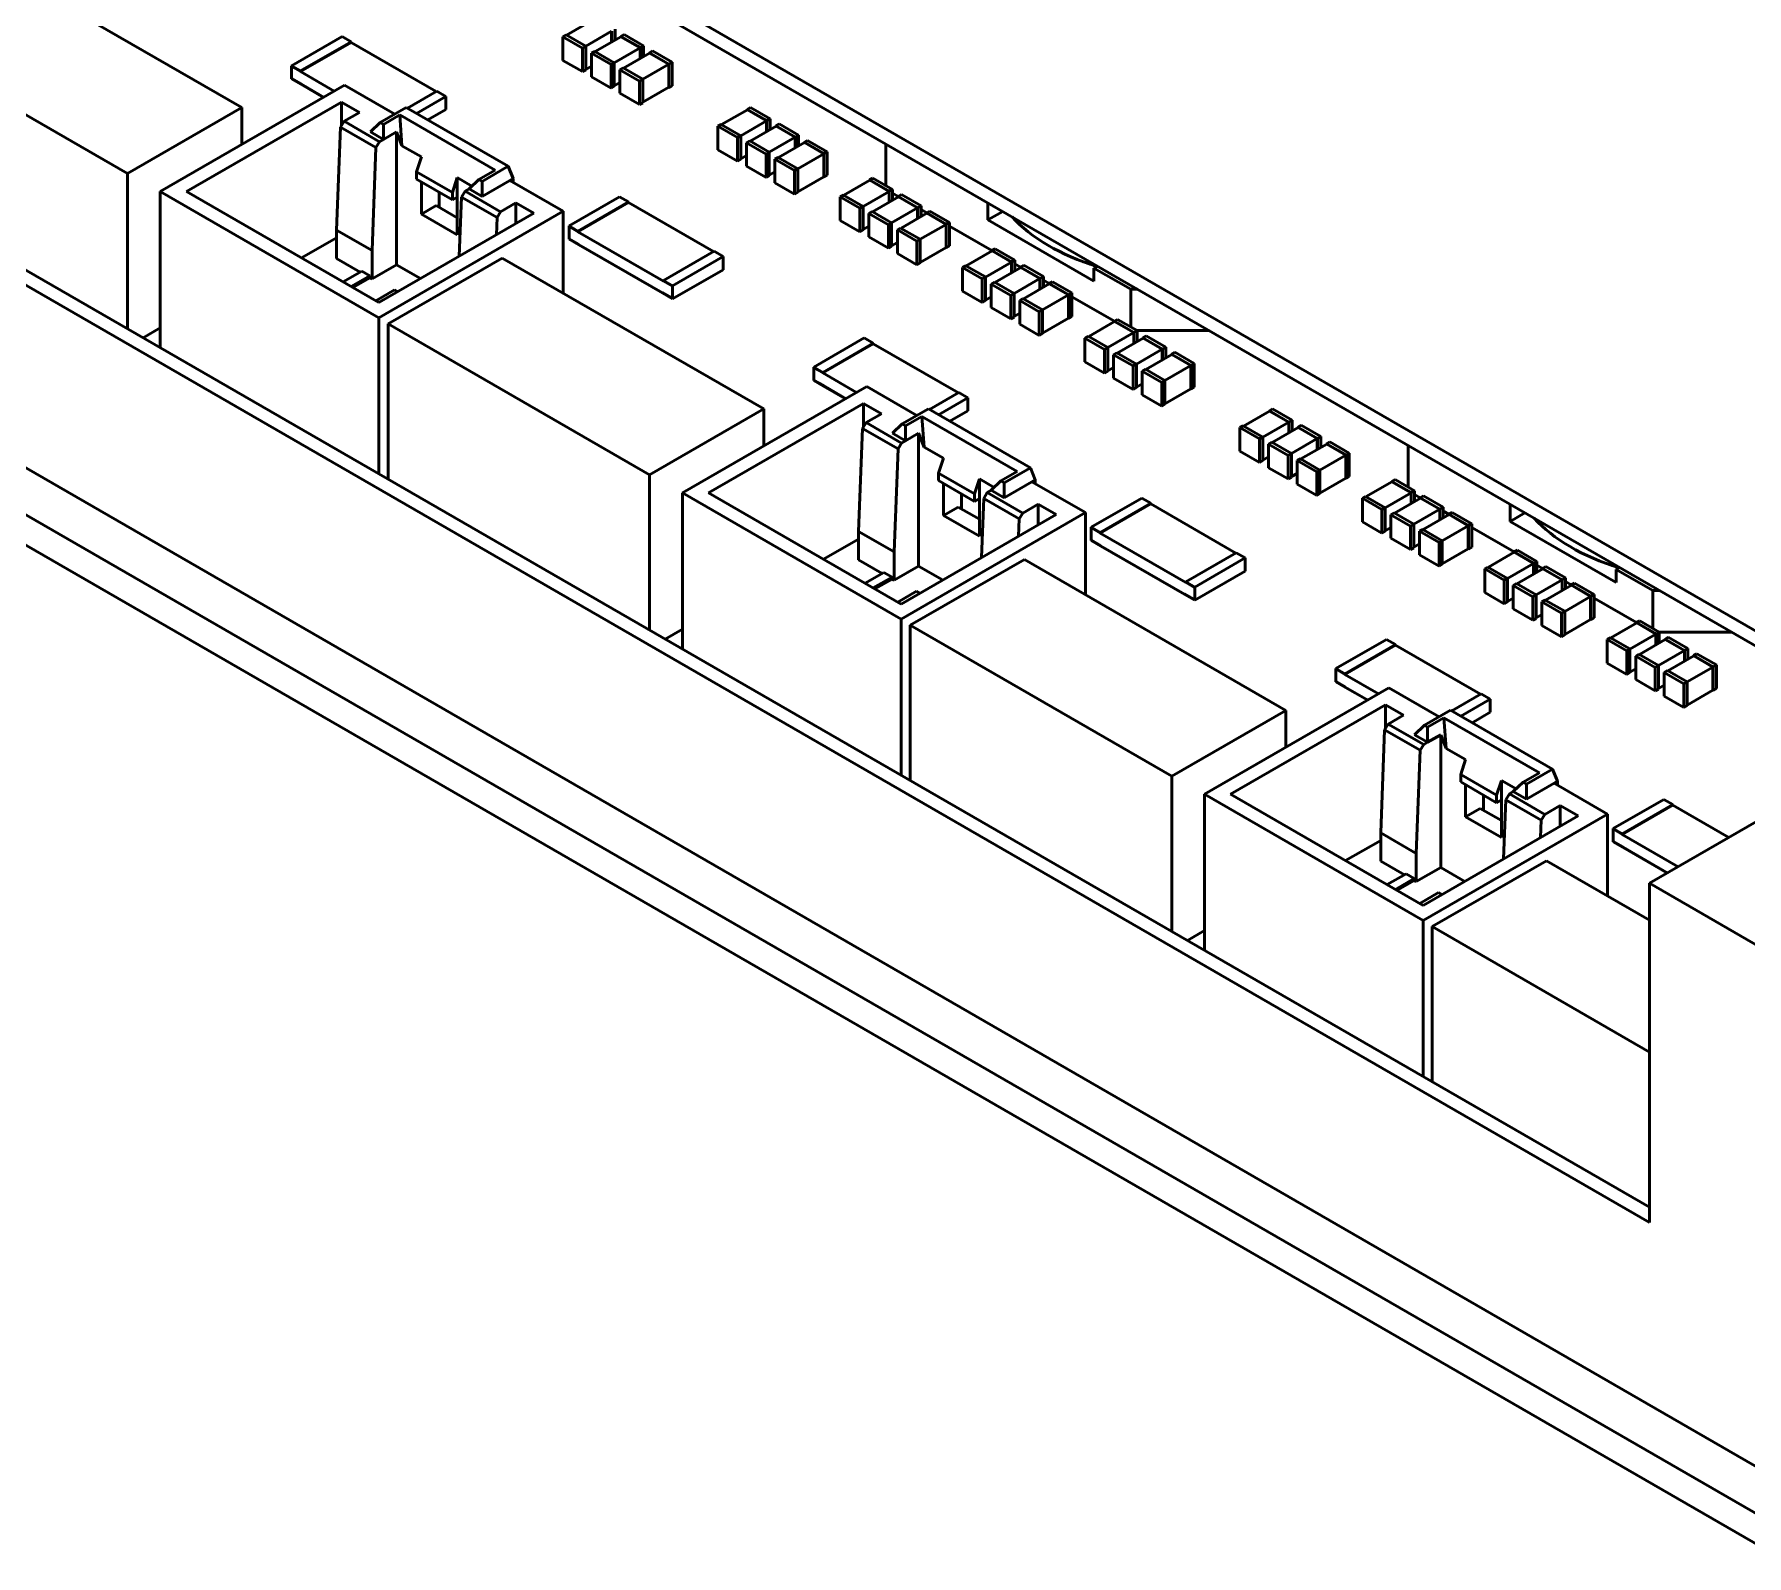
# Model space of a CAD drawing. Header units: millimetres. Extents: x 3324 to 4967, y 672 to 1683.
# Drawn here: x 4260.5 to 4334.7, y 1403.2 to 1469.1 of the extents above; entities that cross this region are included whole.
import ezdxf

# ---------------------------------------------------------------- set-up
doc = ezdxf.new("R2010")
doc.units = ezdxf.units.MM
doc.header["$LTSCALE"] = 1.8
doc.layers.add('외형선(ISO)', color=7, linetype='Continuous', lineweight=50)
doc.layers.add('좁은 외형선(ISO)', color=7, linetype='Continuous', lineweight=35)

msp = doc.modelspace()

# ---------------------------------------------------------------- linework, layer by layer
at = {"layer": '외형선(ISO)'}
for p, q in [((4206.535, 1517.477), (4342.229, 1439.134)), ((4341.663, 1438.807), (4206.535, 1516.823)), ((4337.173, 1405.841), (4149.79, 1514.027)), ((4335.971, 1404.494), (4147.457, 1513.333)), ((4147.457, 1512.027), (4335.971, 1403.188)), ((4195.328, 1496.309), (4330.456, 1418.293)), ((4330.456, 1417.64), (4194.762, 1495.982)), ((4269.443, 1465.963), (4258.108, 1472.507)), ((4253.158, 1469.65), (4264.493, 1463.105)), ((4284.644, 1469.751), (4283.521, 1469.103)), ((4273.799, 1469.041), (4271.607, 1467.776)), ((4274.188, 1468.817), (4271.996, 1467.551)), ((4274.188, 1468.788), (4271.996, 1467.523)), ((4273.799, 1469.041), (4274.188, 1468.817)), ((4274.188, 1468.817), (4274.188, 1468.788)), ((4274.188, 1468.788), (4277.875, 1466.659)), ((4283.504, 1469.113), (4283.363, 1469.031)), ((4283.363, 1469.031), (4284.211, 1468.541)), ((4283.363, 1469.031), (4283.363, 1468.01)), ((4283.504, 1469.113), (4284.352, 1468.623)), ((4285.475, 1469.271), (4284.352, 1468.622)), ((4285.881, 1469.036), (4284.759, 1468.388)), ((4285.475, 1469.271), (4285.475, 1468.802)), ((4285.484, 1469.276), (4285.484, 1468.807)), ((4285.625, 1469.358), (4285.625, 1468.889)), ((4286.014, 1469.133), (4285.873, 1469.051)), ((4285.873, 1469.051), (4286.721, 1468.562)), ((4285.873, 1469.051), (4285.873, 1469.031)), ((4285.881, 1469.036), (4286.713, 1468.556)), ((4286.014, 1469.133), (4286.863, 1468.643)), ((4283.363, 1468.01), (4284.211, 1467.521)), ((4284.352, 1468.623), (4284.211, 1468.541)), ((4284.211, 1468.541), (4284.211, 1467.521)), ((4284.352, 1468.623), (4284.352, 1467.602)), ((4284.741, 1468.398), (4284.6, 1468.317)), ((4284.6, 1468.317), (4285.448, 1467.827)), ((4284.6, 1468.317), (4284.6, 1467.296)), ((4284.741, 1468.398), (4285.59, 1467.908)), ((4286.713, 1468.556), (4285.59, 1467.908)), ((4287.119, 1468.322), (4285.996, 1467.674)), ((4286.713, 1468.556), (4286.713, 1468.088)), ((4286.863, 1468.643), (4286.721, 1468.562)), ((4286.721, 1468.562), (4286.721, 1468.092)), ((4286.863, 1468.643), (4286.863, 1468.174)), ((4287.252, 1468.419), (4287.11, 1468.337)), ((4287.11, 1468.337), (4287.959, 1467.847)), ((4287.11, 1468.337), (4287.11, 1468.317)), ((4287.119, 1468.322), (4287.95, 1467.842)), ((4287.252, 1468.419), (4288.1, 1467.929)), ((4271.607, 1467.204), (4271.607, 1467.776)), ((4271.607, 1467.776), (4271.996, 1467.551)), ((4271.996, 1467.551), (4271.996, 1467.523)), ((4271.996, 1467.523), (4273.456, 1466.68)), ((4284.352, 1467.602), (4284.211, 1467.521)), ((4284.6, 1467.765), (4284.352, 1467.622)), ((4284.6, 1467.296), (4285.448, 1466.806)), ((4285.59, 1467.908), (4285.448, 1467.827)), ((4285.448, 1467.827), (4285.448, 1466.806)), ((4285.59, 1467.908), (4285.59, 1466.888)), ((4285.979, 1467.684), (4285.837, 1467.602)), ((4285.837, 1467.602), (4286.686, 1467.112)), ((4285.837, 1467.602), (4285.837, 1466.582)), ((4285.979, 1467.684), (4286.827, 1467.194)), ((4287.95, 1467.842), (4286.827, 1467.194)), ((4287.95, 1467.842), (4287.95, 1466.842)), ((4288.1, 1467.929), (4287.959, 1467.847)), ((4287.959, 1467.847), (4287.959, 1466.827)), ((4288.1, 1467.929), (4288.1, 1466.908)), ((4273.905, 1466.939), (4265.915, 1462.326)), ((4272.031, 1466.959), (4271.607, 1467.204)), ((4272.986, 1466.408), (4272.031, 1466.959)), ((4276.08, 1465.684), (4273.905, 1466.939)), ((4277.9, 1466.673), (4276.628, 1465.939)), ((4278.289, 1466.449), (4277.9, 1466.673)), ((4285.59, 1466.888), (4285.448, 1466.806)), ((4285.837, 1467.051), (4285.59, 1466.908)), ((4285.837, 1466.582), (4286.686, 1466.092)), ((4286.827, 1467.194), (4286.686, 1467.112)), ((4286.686, 1467.112), (4286.686, 1466.092)), ((4286.827, 1467.194), (4286.827, 1466.173)), ((4287.95, 1466.842), (4286.827, 1466.193)), ((4287.941, 1466.837), (4287.959, 1466.827)), ((4288.1, 1466.908), (4287.959, 1466.827)), ((4264.493, 1463.105), (4269.443, 1465.963)), ((4267.046, 1462.326), (4273.764, 1466.204)), ((4269.443, 1465.963), (4269.443, 1464.363)), ((4273.764, 1466.204), (4273.764, 1465.187)), ((4273.764, 1466.204), (4274.542, 1465.755)), ((4276.575, 1465.969), (4275.443, 1465.316)), ((4280.994, 1463.418), (4276.575, 1465.969)), ((4278.289, 1466.449), (4277.017, 1465.714)), ((4278.289, 1465.877), (4277.512, 1465.428)), ((4278.289, 1465.877), (4278.289, 1466.449)), ((4286.827, 1466.173), (4286.686, 1466.092)), ((4291.361, 1465.872), (4290.239, 1465.224)), ((4291.494, 1465.969), (4291.353, 1465.888)), ((4291.353, 1465.888), (4292.201, 1465.398)), ((4291.353, 1465.888), (4291.353, 1465.868)), ((4291.361, 1465.872), (4292.193, 1465.392)), ((4291.494, 1465.969), (4292.343, 1465.479)), ((4273.552, 1460.652), (4273.722, 1465.119)), ((4273.722, 1465.119), (4273.877, 1465.371)), ((4273.722, 1465.119), (4275.26, 1464.231)), ((4274.542, 1465.755), (4273.877, 1465.371)), ((4273.877, 1465.371), (4275.415, 1464.483)), ((4275.019, 1464.908), (4275.443, 1465.316)), ((4275.443, 1465.316), (4275.585, 1465.235)), ((4275.585, 1465.235), (4276.292, 1465.643)), ((4275.585, 1465.235), (4275.585, 1464.581)), ((4280.428, 1463.255), (4276.292, 1465.643)), ((4276.292, 1465.643), (4276.389, 1464.311)), ((4290.221, 1465.234), (4290.08, 1465.153)), ((4290.08, 1465.153), (4290.929, 1464.663)), ((4290.08, 1465.153), (4290.08, 1464.132)), ((4290.221, 1465.234), (4291.07, 1464.744)), ((4292.193, 1465.392), (4291.07, 1464.744)), ((4292.599, 1465.158), (4291.476, 1464.51)), ((4292.193, 1465.392), (4292.193, 1464.924)), ((4292.343, 1465.479), (4292.201, 1465.398)), ((4292.201, 1465.398), (4292.201, 1464.929)), ((4292.343, 1465.479), (4292.343, 1465.01)), ((4292.732, 1465.255), (4292.59, 1465.173)), ((4292.59, 1465.173), (4293.439, 1464.683)), ((4292.59, 1465.173), (4292.59, 1465.153)), ((4292.599, 1465.158), (4293.43, 1464.678)), ((4292.732, 1465.255), (4293.58, 1464.765)), ((4275.019, 1464.908), (4275.585, 1464.581)), ((4275.415, 1464.483), (4275.26, 1464.231)), ((4275.585, 1464.581), (4275.415, 1464.483)), ((4275.585, 1464.581), (4276.15, 1464.908)), ((4276.15, 1464.908), (4276.389, 1464.311)), ((4276.15, 1459.152), (4276.15, 1464.908)), ((4277.229, 1463.826), (4276.389, 1464.311)), ((4291.07, 1464.744), (4290.929, 1464.663)), ((4290.929, 1464.663), (4290.929, 1463.642)), ((4291.07, 1464.744), (4291.07, 1463.724)), ((4291.459, 1464.52), (4291.317, 1464.438)), ((4291.317, 1464.438), (4292.166, 1463.948)), ((4291.317, 1464.438), (4291.317, 1463.418)), ((4291.459, 1464.52), (4292.307, 1464.03)), ((4293.43, 1464.678), (4292.307, 1464.03)), ((4293.836, 1464.444), (4292.714, 1463.795)), ((4293.43, 1464.678), (4293.43, 1464.209)), ((4293.58, 1464.765), (4293.439, 1464.683)), ((4293.439, 1464.683), (4293.439, 1464.214)), ((4293.58, 1464.765), (4293.58, 1464.296)), ((4293.969, 1464.54), (4293.828, 1464.459)), ((4293.828, 1464.459), (4294.676, 1463.969)), ((4293.828, 1464.459), (4293.828, 1464.439)), ((4293.836, 1464.444), (4294.668, 1463.963)), ((4293.969, 1464.54), (4294.818, 1464.05)), ((4297.363, 1462.581), (4297.363, 1464.384)), ((4275.09, 1459.764), (4275.26, 1464.231)), ((4277.229, 1463.826), (4277.017, 1463.183)), ((4290.08, 1464.132), (4290.929, 1463.642)), ((4291.07, 1463.724), (4290.929, 1463.642)), ((4291.317, 1463.887), (4291.07, 1463.744)), ((4292.307, 1464.03), (4292.166, 1463.948)), ((4292.166, 1463.948), (4292.166, 1462.928)), ((4292.307, 1464.03), (4292.307, 1463.009)), ((4292.696, 1463.805), (4292.555, 1463.724)), ((4292.555, 1463.724), (4293.403, 1463.234)), ((4292.555, 1463.724), (4292.555, 1462.703)), ((4292.696, 1463.805), (4293.545, 1463.316)), ((4294.668, 1463.963), (4293.545, 1463.315)), ((4294.668, 1463.963), (4294.668, 1462.963)), ((4294.818, 1464.05), (4294.676, 1463.969)), ((4294.676, 1463.969), (4294.676, 1462.948)), ((4294.818, 1464.05), (4294.818, 1463.03)), ((4264.493, 1463.105), (4264.493, 1456.376)), ((4277.017, 1463.183), (4278.572, 1462.285)), ((4277.017, 1463.183), (4277.017, 1462.856)), ((4277.017, 1462.856), (4278.572, 1461.958)), ((4278.784, 1462.928), (4278.572, 1462.285)), ((4279.423, 1462.559), (4278.784, 1462.928)), ((4278.784, 1462.928), (4278.784, 1462.081)), ((4279.721, 1462.846), (4279.297, 1462.438)), ((4279.721, 1462.846), (4280.428, 1463.255)), ((4279.721, 1462.846), (4279.863, 1462.765)), ((4280.994, 1463.418), (4279.863, 1462.765)), ((4281.206, 1462.887), (4280.994, 1463.418)), ((4281.065, 1462.805), (4281.206, 1462.887)), ((4281.206, 1462.724), (4281.206, 1462.887)), ((4291.317, 1463.418), (4292.166, 1462.928)), ((4292.307, 1463.009), (4292.166, 1462.928)), ((4292.555, 1463.172), (4292.307, 1463.029)), ((4293.545, 1463.316), (4293.403, 1463.234)), ((4293.403, 1463.234), (4293.403, 1462.213)), ((4293.545, 1463.316), (4293.545, 1462.295)), ((4294.668, 1462.963), (4293.545, 1462.315)), ((4294.659, 1462.958), (4294.676, 1462.948)), ((4294.818, 1463.03), (4294.676, 1462.948)), ((4296.798, 1462.907), (4296.656, 1462.826)), ((4296.656, 1462.826), (4297.505, 1462.336)), ((4296.656, 1462.826), (4296.656, 1462.806)), ((4296.798, 1462.907), (4297.646, 1462.417)), ((4275.39, 1456.855), (4265.915, 1462.326)), ((4265.915, 1462.326), (4265.915, 1455.555)), ((4275.39, 1457.508), (4267.046, 1462.326)), ((4277.229, 1461.346), (4277.229, 1462.734)), ((4278.007, 1461.632), (4278.007, 1462.285)), ((4278.572, 1462.285), (4278.572, 1461.958)), ((4278.572, 1461.958), (4278.784, 1462.081)), ((4278.784, 1460.448), (4278.784, 1462.081)), ((4278.972, 1462.087), (4278.874, 1459.52)), ((4278.972, 1462.087), (4279.127, 1462.34)), ((4278.972, 1462.087), (4280.51, 1461.199)), ((4279.297, 1462.438), (4279.127, 1462.34)), ((4279.127, 1462.34), (4280.665, 1461.452)), ((4279.297, 1462.438), (4279.863, 1462.111)), ((4279.863, 1462.111), (4281.065, 1462.805)), ((4279.863, 1462.111), (4279.863, 1462.765)), ((4283.381, 1461.468), (4281.065, 1462.805)), ((4285.82, 1462.101), (4283.628, 1460.835)), ((4285.82, 1462.101), (4286.209, 1461.876)), ((4292.555, 1462.703), (4293.403, 1462.213)), ((4293.545, 1462.295), (4293.403, 1462.213)), ((4295.525, 1462.172), (4295.383, 1462.091)), ((4295.383, 1462.091), (4296.232, 1461.601)), ((4295.383, 1462.091), (4295.383, 1461.07)), ((4295.525, 1462.172), (4296.373, 1461.683)), ((4296.665, 1462.811), (4295.542, 1462.162)), ((4297.496, 1462.33), (4296.373, 1461.682)), ((4296.665, 1462.811), (4297.496, 1462.33)), ((4297.902, 1462.096), (4296.779, 1461.448)), ((4297.496, 1462.33), (4297.496, 1461.862)), ((4297.646, 1462.417), (4297.505, 1462.336)), ((4297.505, 1462.336), (4297.505, 1461.867)), ((4297.646, 1462.417), (4297.646, 1461.948)), ((4297.894, 1462.111), (4297.646, 1462.254)), ((4298.035, 1462.193), (4297.894, 1462.111)), ((4297.894, 1462.111), (4298.742, 1461.621)), ((4297.894, 1462.111), (4297.894, 1462.091)), ((4297.902, 1462.096), (4298.734, 1461.616)), ((4298.035, 1462.193), (4298.883, 1461.703)), ((4275.39, 1456.855), (4283.381, 1461.468)), ((4282.108, 1461.387), (4275.39, 1457.508)), ((4277.229, 1461.346), (4277.865, 1461.713)), ((4277.229, 1461.346), (4278.784, 1460.448)), ((4278.784, 1461.183), (4277.865, 1461.713)), ((4280.665, 1461.452), (4280.51, 1461.199)), ((4280.665, 1461.452), (4281.33, 1461.836)), ((4281.33, 1461.836), (4282.108, 1461.387)), ((4281.33, 1461.836), (4281.33, 1460.938)), ((4283.381, 1461.468), (4283.381, 1457.916)), ((4286.209, 1461.876), (4284.017, 1460.611)), ((4286.209, 1461.848), (4284.017, 1460.582)), ((4286.209, 1461.876), (4286.209, 1461.848)), ((4286.209, 1461.848), (4289.896, 1459.719)), ((4296.373, 1461.683), (4296.232, 1461.601)), ((4296.232, 1461.601), (4296.232, 1460.58)), ((4296.373, 1461.683), (4296.373, 1460.662)), ((4296.762, 1461.458), (4296.621, 1461.376)), ((4296.621, 1461.376), (4297.469, 1460.886)), ((4296.621, 1461.376), (4296.621, 1460.356)), ((4296.762, 1461.458), (4297.611, 1460.968)), ((4298.734, 1461.616), (4297.611, 1460.968)), ((4299.139, 1461.382), (4298.017, 1460.734)), ((4298.734, 1461.616), (4298.734, 1461.147)), ((4298.883, 1461.703), (4298.742, 1461.621)), ((4298.742, 1461.621), (4298.742, 1461.152)), ((4298.883, 1461.703), (4298.883, 1461.234)), ((4299.131, 1461.397), (4298.883, 1461.54)), ((4299.272, 1461.478), (4299.131, 1461.397)), ((4299.131, 1461.397), (4299.98, 1460.907)), ((4299.131, 1461.397), (4299.131, 1461.377)), ((4299.139, 1461.382), (4299.971, 1460.902)), ((4299.272, 1461.478), (4300.121, 1460.989)), ((4301.783, 1461.091), (4301.783, 1461.832)), ((4301.783, 1461.091), (4302.425, 1461.462)), ((4273.552, 1459.427), (4273.552, 1460.652)), ((4275.09, 1459.764), (4273.552, 1460.652)), ((4280.51, 1461.199), (4280.482, 1460.448)), ((4283.628, 1460.264), (4283.628, 1460.835)), ((4283.628, 1460.835), (4284.017, 1460.611)), ((4284.017, 1460.611), (4284.017, 1460.582)), ((4295.383, 1461.07), (4296.232, 1460.58)), ((4296.373, 1460.662), (4296.232, 1460.58)), ((4296.621, 1460.825), (4296.373, 1460.682)), ((4297.611, 1460.968), (4297.469, 1460.886)), ((4297.469, 1460.886), (4297.469, 1459.866)), ((4297.611, 1460.968), (4297.611, 1459.948)), ((4298, 1460.744), (4297.858, 1460.662)), ((4297.858, 1460.662), (4298.707, 1460.172)), ((4297.858, 1460.662), (4297.858, 1459.641)), ((4298, 1460.744), (4298.848, 1460.254)), ((4299.971, 1460.902), (4298.848, 1460.253)), ((4299.971, 1460.902), (4299.971, 1459.901)), ((4300.121, 1460.989), (4299.98, 1460.907)), ((4299.98, 1460.907), (4299.98, 1459.886)), ((4300.121, 1460.989), (4300.121, 1459.968)), ((4301.959, 1459.764), (4300.121, 1460.825)), ((4306.379, 1458.437), (4301.783, 1461.091)), ((4272.031, 1459.448), (4273.552, 1460.325)), ((4284.052, 1460.019), (4283.628, 1460.264)), ((4284.017, 1460.582), (4287.729, 1458.439)), ((4287.694, 1457.916), (4284.052, 1460.019)), ((4296.621, 1460.356), (4297.469, 1459.866)), ((4297.611, 1459.948), (4297.469, 1459.866)), ((4297.858, 1460.11), (4297.611, 1459.968)), ((4298.848, 1460.254), (4298.707, 1460.172)), ((4298.707, 1460.172), (4298.707, 1459.151)), ((4298.848, 1460.254), (4298.848, 1459.233)), ((4299.971, 1459.901), (4298.848, 1459.253)), ((4299.962, 1459.896), (4299.98, 1459.886)), ((4300.121, 1459.968), (4299.98, 1459.886)), ((4274.577, 1458.835), (4273.552, 1459.427)), ((4275.09, 1458.539), (4275.09, 1459.764)), ((4276.15, 1459.152), (4275.09, 1458.539)), ((4280.736, 1459.443), (4275.786, 1456.586)), ((4277.193, 1458.549), (4276.15, 1459.152)), ((4292.071, 1452.899), (4280.736, 1459.443)), ((4289.921, 1459.733), (4287.729, 1458.468)), ((4290.31, 1459.509), (4288.118, 1458.243)), ((4290.31, 1459.509), (4289.921, 1459.733)), ((4290.31, 1458.937), (4290.31, 1459.509)), ((4297.858, 1459.641), (4298.707, 1459.151)), ((4298.848, 1459.233), (4298.707, 1459.151)), ((4300.828, 1459.111), (4300.687, 1459.029)), ((4300.828, 1459.111), (4301.677, 1458.621)), ((4301.968, 1459.749), (4300.845, 1459.101)), ((4302.799, 1459.269), (4301.677, 1458.62)), ((4302.101, 1459.845), (4301.959, 1459.764)), ((4301.959, 1459.764), (4302.808, 1459.274)), ((4301.959, 1459.764), (4301.959, 1459.744)), ((4301.968, 1459.749), (4302.799, 1459.269)), ((4302.101, 1459.845), (4302.949, 1459.356)), ((4302.799, 1459.269), (4302.799, 1458.8)), ((4302.949, 1459.356), (4302.808, 1459.274)), ((4302.808, 1459.274), (4302.808, 1458.805)), ((4302.949, 1459.356), (4302.949, 1458.886)), ((4303.197, 1459.049), (4302.949, 1459.192)), ((4303.338, 1459.131), (4303.197, 1459.049)), ((4303.338, 1459.131), (4304.187, 1458.641)), ((4274.648, 1458.876), (4273.835, 1458.407)), ((4274.188, 1458.202), (4275.001, 1458.672)), ((4274.259, 1458.162), (4275.001, 1458.59)), ((4274.648, 1458.876), (4275.001, 1458.672)), ((4275.001, 1458.59), (4275.001, 1458.672)), ((4275.09, 1458.539), (4275.001, 1458.59)), ((4288.118, 1458.243), (4287.729, 1458.468)), ((4287.729, 1458.468), (4287.729, 1458.439)), ((4290.31, 1458.937), (4288.118, 1457.672)), ((4300.687, 1459.029), (4301.535, 1458.539)), ((4300.687, 1459.029), (4300.687, 1458.008)), ((4301.677, 1458.621), (4301.535, 1458.539)), ((4301.535, 1458.539), (4301.535, 1457.518)), ((4301.677, 1458.621), (4301.677, 1457.6)), ((4302.065, 1458.396), (4301.924, 1458.315)), ((4302.065, 1458.396), (4302.914, 1457.906)), ((4303.205, 1459.034), (4302.083, 1458.386)), ((4304.037, 1458.554), (4302.914, 1457.906)), ((4303.197, 1459.049), (4304.045, 1458.559)), ((4303.197, 1459.049), (4303.197, 1459.029)), ((4303.205, 1459.034), (4304.037, 1458.554)), ((4304.037, 1458.554), (4304.037, 1458.086)), ((4304.187, 1458.641), (4304.045, 1458.559)), ((4304.045, 1458.559), (4304.045, 1458.09)), ((4304.187, 1458.641), (4304.187, 1458.172)), ((4304.434, 1458.335), (4304.187, 1458.478)), ((4304.576, 1458.417), (4304.434, 1458.335)), ((4304.576, 1458.417), (4305.424, 1457.927)), ((4306.379, 1459.009), (4306.526, 1459.094)), ((4307.97, 1458.09), (4306.379, 1459.009)), ((4306.379, 1459.009), (4306.379, 1458.437)), ((4276.062, 1458.06), (4275.249, 1457.59)), ((4276.203, 1457.978), (4276.062, 1458.06)), ((4287.694, 1457.916), (4288.118, 1457.672)), ((4288.118, 1457.672), (4288.118, 1458.243)), ((4300.687, 1458.008), (4301.535, 1457.518)), ((4301.924, 1457.763), (4301.677, 1457.62)), ((4301.924, 1458.315), (4302.773, 1457.825)), ((4301.924, 1458.315), (4301.924, 1457.294)), ((4302.914, 1457.906), (4302.773, 1457.825)), ((4302.773, 1457.825), (4302.773, 1456.804)), ((4302.914, 1457.906), (4302.914, 1456.886)), ((4303.303, 1457.682), (4303.161, 1457.6)), ((4303.303, 1457.682), (4304.151, 1457.192)), ((4304.443, 1458.32), (4303.32, 1457.672)), ((4305.274, 1457.84), (4304.151, 1457.191)), ((4304.434, 1458.335), (4305.283, 1457.845)), ((4304.434, 1458.335), (4304.434, 1458.315)), ((4304.443, 1458.32), (4305.274, 1457.84)), ((4305.274, 1457.84), (4305.274, 1456.84)), ((4305.424, 1457.927), (4305.283, 1457.845)), ((4305.283, 1457.845), (4305.283, 1456.824)), ((4305.424, 1457.927), (4305.424, 1456.906)), ((4307.263, 1456.702), (4305.424, 1457.763)), ((4307.97, 1458.09), (4307.97, 1456.457)), ((4308.265, 1458.09), (4307.97, 1458.09)), ((4301.677, 1457.6), (4301.535, 1457.518)), ((4301.924, 1457.294), (4302.773, 1456.804)), ((4302.914, 1456.886), (4302.773, 1456.804)), ((4303.161, 1457.049), (4302.914, 1456.906)), ((4303.161, 1457.6), (4304.01, 1457.11)), ((4303.161, 1457.6), (4303.161, 1456.579)), ((4304.151, 1457.192), (4304.01, 1457.11)), ((4304.01, 1457.11), (4304.01, 1456.09)), ((4304.151, 1457.192), (4304.151, 1456.171)), ((4305.424, 1456.906), (4305.283, 1456.824)), ((4265.171, 1455.985), (4265.915, 1456.414)), ((4275.39, 1450.085), (4275.39, 1456.855)), ((4275.786, 1456.586), (4287.121, 1450.041)), ((4275.786, 1456.586), (4275.786, 1449.856)), ((4303.161, 1456.579), (4304.01, 1456.09)), ((4304.151, 1456.171), (4304.01, 1456.09)), ((4305.274, 1456.84), (4304.151, 1456.191)), ((4305.265, 1456.834), (4305.283, 1456.824)), ((4307.271, 1456.687), (4306.149, 1456.039)), ((4308.103, 1456.207), (4306.98, 1455.558)), ((4307.404, 1456.784), (4307.263, 1456.702)), ((4307.263, 1456.702), (4308.111, 1456.212)), ((4307.263, 1456.702), (4307.263, 1456.682)), ((4307.271, 1456.687), (4308.103, 1456.207)), ((4307.404, 1456.784), (4308.253, 1456.294)), ((4308.103, 1456.207), (4308.103, 1455.738)), ((4308.253, 1456.294), (4308.111, 1456.212)), ((4308.111, 1456.212), (4308.111, 1455.743)), ((4308.253, 1456.294), (4311.376, 1456.294)), ((4308.253, 1456.294), (4308.253, 1455.825)), ((4296.426, 1455.977), (4294.234, 1454.712)), ((4296.815, 1455.753), (4294.623, 1454.487)), ((4296.815, 1455.724), (4294.623, 1454.459)), ((4296.426, 1455.977), (4296.815, 1455.753)), ((4296.815, 1455.753), (4296.815, 1455.724)), ((4296.815, 1455.724), (4300.503, 1453.595)), ((4306.131, 1456.049), (4305.99, 1455.967)), ((4305.99, 1455.967), (4306.838, 1455.477)), ((4305.99, 1455.967), (4305.99, 1454.946)), ((4306.131, 1456.049), (4306.98, 1455.559)), ((4306.98, 1455.559), (4306.838, 1455.477)), ((4306.838, 1455.477), (4306.838, 1454.457)), ((4306.98, 1455.559), (4306.98, 1454.538)), ((4308.509, 1455.972), (4307.386, 1455.324)), ((4309.34, 1455.492), (4308.217, 1454.844)), ((4308.642, 1456.069), (4308.5, 1455.988)), ((4308.5, 1455.988), (4309.349, 1455.498)), ((4308.5, 1455.988), (4308.5, 1455.968)), ((4308.509, 1455.972), (4309.34, 1455.492)), ((4308.642, 1456.069), (4309.49, 1455.579)), ((4309.34, 1455.492), (4309.34, 1455.024)), ((4309.49, 1455.579), (4309.349, 1455.498)), ((4309.349, 1455.498), (4309.349, 1455.029)), ((4309.49, 1455.579), (4309.49, 1455.11)), ((4294.234, 1454.14), (4294.234, 1454.712)), ((4294.234, 1454.712), (4294.623, 1454.487)), ((4305.99, 1454.946), (4306.838, 1454.457)), ((4307.227, 1454.701), (4306.98, 1454.558)), ((4307.369, 1455.334), (4307.227, 1455.253)), ((4307.227, 1455.253), (4308.076, 1454.763)), ((4307.227, 1455.253), (4307.227, 1454.232)), ((4307.369, 1455.334), (4308.217, 1454.844)), ((4308.217, 1454.844), (4308.076, 1454.763)), ((4308.076, 1454.763), (4308.076, 1453.742)), ((4308.217, 1454.844), (4308.217, 1453.824)), ((4309.746, 1455.258), (4308.624, 1454.61)), ((4310.578, 1454.778), (4309.455, 1454.13)), ((4309.879, 1455.355), (4309.738, 1455.273)), ((4309.738, 1455.273), (4310.586, 1454.783)), ((4309.738, 1455.273), (4309.738, 1455.253)), ((4309.746, 1455.258), (4310.578, 1454.778)), ((4309.879, 1455.355), (4310.728, 1454.865)), ((4310.578, 1454.778), (4310.578, 1453.778)), ((4310.728, 1454.865), (4310.586, 1454.783)), ((4310.586, 1454.783), (4310.586, 1453.763)), ((4310.728, 1454.865), (4310.728, 1453.844)), ((4294.659, 1453.895), (4294.234, 1454.14)), ((4294.623, 1454.487), (4294.623, 1454.459)), ((4294.623, 1454.459), (4296.083, 1453.616)), ((4306.98, 1454.538), (4306.838, 1454.457)), ((4307.227, 1454.232), (4308.076, 1453.742)), ((4308.465, 1453.987), (4308.217, 1453.844)), ((4308.606, 1454.62), (4308.465, 1454.538)), ((4308.465, 1454.538), (4309.313, 1454.048)), ((4308.465, 1454.538), (4308.465, 1453.518)), ((4308.606, 1454.62), (4309.455, 1454.13)), ((4309.455, 1454.13), (4309.313, 1454.048)), ((4309.313, 1454.048), (4309.313, 1453.028)), ((4309.455, 1454.13), (4309.455, 1453.109)), ((4296.533, 1453.875), (4288.542, 1449.262)), ((4295.613, 1453.344), (4294.659, 1453.895)), ((4298.707, 1452.62), (4296.533, 1453.875)), ((4300.528, 1453.609), (4299.255, 1452.875)), ((4300.916, 1453.385), (4299.644, 1452.65)), ((4300.916, 1453.385), (4300.528, 1453.609)), ((4300.916, 1452.813), (4300.916, 1453.385)), ((4308.217, 1453.824), (4308.076, 1453.742)), ((4308.465, 1453.518), (4309.313, 1453.028)), ((4310.578, 1453.778), (4309.455, 1453.129)), ((4310.569, 1453.773), (4310.586, 1453.763)), ((4310.728, 1453.844), (4310.586, 1453.763)), ((4287.121, 1450.041), (4292.071, 1452.899)), ((4289.674, 1449.262), (4296.391, 1453.14)), ((4292.071, 1452.899), (4292.071, 1451.299)), ((4296.391, 1453.14), (4296.391, 1452.123)), ((4296.391, 1453.14), (4297.169, 1452.691)), ((4297.169, 1452.691), (4296.504, 1452.307)), ((4299.202, 1452.905), (4298.071, 1452.252)), ((4298.212, 1452.171), (4298.919, 1452.579)), ((4303.056, 1450.191), (4298.919, 1452.579)), ((4298.919, 1452.579), (4299.016, 1451.247)), ((4303.621, 1450.354), (4299.202, 1452.905)), ((4300.916, 1452.813), (4300.139, 1452.365)), ((4309.455, 1453.109), (4309.313, 1453.028)), ((4313.989, 1452.808), (4312.866, 1452.16)), ((4314.122, 1452.905), (4313.98, 1452.824)), ((4313.98, 1452.824), (4314.829, 1452.334)), ((4313.98, 1452.824), (4313.98, 1452.804)), ((4313.989, 1452.808), (4314.82, 1452.328)), ((4314.122, 1452.905), (4314.97, 1452.415)), ((4296.179, 1447.588), (4296.35, 1452.055)), ((4296.35, 1452.055), (4296.504, 1452.307)), ((4296.35, 1452.055), (4297.888, 1451.167)), ((4296.504, 1452.307), (4298.042, 1451.419)), ((4297.646, 1451.844), (4298.071, 1452.252)), ((4297.646, 1451.844), (4298.212, 1451.517)), ((4298.071, 1452.252), (4298.212, 1452.171)), ((4298.212, 1452.171), (4298.212, 1451.517)), ((4298.212, 1451.517), (4298.778, 1451.844)), ((4298.778, 1451.844), (4299.016, 1451.247)), ((4298.778, 1446.088), (4298.778, 1451.844)), ((4312.849, 1452.17), (4312.707, 1452.089)), ((4312.707, 1452.089), (4313.556, 1451.599)), ((4312.707, 1452.089), (4312.707, 1451.068)), ((4312.849, 1452.17), (4313.697, 1451.68)), ((4314.82, 1452.328), (4313.697, 1451.68)), ((4315.226, 1452.094), (4314.104, 1451.446)), ((4314.82, 1452.328), (4314.82, 1451.86)), ((4314.97, 1452.415), (4314.829, 1452.334)), ((4314.829, 1452.334), (4314.829, 1451.865)), ((4314.97, 1452.415), (4314.97, 1451.946)), ((4315.359, 1452.191), (4315.218, 1452.109)), ((4315.218, 1452.109), (4316.066, 1451.619)), ((4315.218, 1452.109), (4315.218, 1452.089)), ((4315.226, 1452.094), (4316.058, 1451.614)), ((4315.359, 1452.191), (4316.208, 1451.701)), ((4316.208, 1451.701), (4316.066, 1451.619)), ((4316.208, 1451.701), (4316.208, 1451.232)), ((4297.717, 1446.7), (4297.888, 1451.167)), ((4298.042, 1451.419), (4297.888, 1451.167)), ((4298.212, 1451.517), (4298.042, 1451.419)), ((4299.856, 1450.762), (4299.016, 1451.247)), ((4312.707, 1451.068), (4313.556, 1450.578)), ((4313.697, 1451.68), (4313.556, 1451.599)), ((4313.556, 1451.599), (4313.556, 1450.578)), ((4313.697, 1451.68), (4313.697, 1450.66)), ((4314.086, 1451.456), (4313.945, 1451.374)), ((4313.945, 1451.374), (4314.793, 1450.884)), ((4313.945, 1451.374), (4313.945, 1450.354)), ((4314.086, 1451.456), (4314.935, 1450.966)), ((4314.935, 1450.966), (4314.793, 1450.884)), ((4316.058, 1451.614), (4314.935, 1450.966)), ((4314.935, 1450.966), (4314.935, 1449.945)), ((4316.464, 1451.38), (4315.341, 1450.732)), ((4316.058, 1451.614), (4316.058, 1451.145)), ((4316.066, 1451.619), (4316.066, 1451.15)), ((4316.597, 1451.476), (4316.455, 1451.395)), ((4316.455, 1451.395), (4317.304, 1450.905)), ((4316.455, 1451.395), (4316.455, 1451.375)), ((4316.464, 1451.38), (4317.295, 1450.9)), ((4316.597, 1451.476), (4317.445, 1450.986)), ((4317.445, 1450.986), (4317.304, 1450.905)), ((4317.445, 1450.986), (4317.445, 1449.966)), ((4319.991, 1449.517), (4319.991, 1451.32)), ((4299.856, 1450.762), (4299.644, 1450.119)), ((4303.621, 1450.354), (4302.49, 1449.701)), ((4303.834, 1449.823), (4303.621, 1450.354)), ((4313.697, 1450.66), (4313.556, 1450.578)), ((4313.945, 1450.823), (4313.697, 1450.68)), ((4313.945, 1450.354), (4314.793, 1449.864)), ((4314.793, 1450.884), (4314.793, 1449.864)), ((4315.324, 1450.742), (4315.182, 1450.66)), ((4315.182, 1450.66), (4316.031, 1450.17)), ((4315.182, 1450.66), (4315.182, 1449.639)), ((4315.324, 1450.742), (4316.172, 1450.252)), ((4316.172, 1450.252), (4316.031, 1450.17)), ((4317.295, 1450.9), (4316.172, 1450.251)), ((4316.172, 1450.252), (4316.172, 1449.231)), ((4317.295, 1450.9), (4317.295, 1449.899)), ((4317.304, 1450.905), (4317.304, 1449.884)), ((4287.121, 1450.041), (4287.121, 1443.312)), ((4299.644, 1450.119), (4301.2, 1449.221)), ((4299.644, 1450.119), (4299.644, 1449.793)), ((4299.644, 1449.793), (4301.2, 1448.894)), ((4299.856, 1448.282), (4299.856, 1449.67)), ((4301.412, 1449.864), (4301.2, 1449.221)), ((4302.05, 1449.495), (4301.412, 1449.864)), ((4301.412, 1449.864), (4301.412, 1449.017)), ((4302.349, 1449.782), (4301.924, 1449.374)), ((4302.349, 1449.782), (4303.056, 1450.191)), ((4302.349, 1449.782), (4302.49, 1449.701)), ((4302.49, 1449.047), (4303.692, 1449.742)), ((4302.49, 1449.047), (4302.49, 1449.701)), ((4303.692, 1449.742), (4303.834, 1449.823)), ((4306.008, 1448.405), (4303.692, 1449.742)), ((4303.834, 1449.66), (4303.834, 1449.823)), ((4314.935, 1449.945), (4314.793, 1449.864)), ((4315.182, 1450.108), (4314.935, 1449.965)), ((4315.182, 1449.639), (4316.031, 1449.149)), ((4316.031, 1450.17), (4316.031, 1449.149)), ((4317.295, 1449.899), (4316.172, 1449.251)), ((4317.286, 1449.894), (4317.304, 1449.884)), ((4317.445, 1449.966), (4317.304, 1449.884)), ((4319.292, 1449.747), (4318.169, 1449.099)), ((4319.425, 1449.843), (4319.284, 1449.762)), ((4319.284, 1449.762), (4320.132, 1449.272)), ((4319.284, 1449.762), (4319.284, 1449.742)), ((4319.292, 1449.747), (4320.124, 1449.267)), ((4319.425, 1449.843), (4320.273, 1449.353)), ((4298.018, 1443.791), (4288.542, 1449.262)), ((4288.542, 1449.262), (4288.542, 1442.491)), ((4298.018, 1444.444), (4289.674, 1449.262)), ((4300.634, 1448.568), (4300.634, 1449.221)), ((4301.2, 1449.221), (4301.2, 1448.894)), ((4301.2, 1448.894), (4301.412, 1449.017)), ((4301.412, 1447.384), (4301.412, 1449.017)), ((4301.6, 1449.023), (4301.502, 1446.456)), ((4301.6, 1449.023), (4301.755, 1449.276)), ((4301.6, 1449.023), (4303.138, 1448.135)), ((4301.924, 1449.374), (4301.755, 1449.276)), ((4301.755, 1449.276), (4303.293, 1448.388)), ((4301.924, 1449.374), (4302.49, 1449.047)), ((4303.293, 1448.388), (4303.957, 1448.772)), ((4303.957, 1448.772), (4304.735, 1448.323)), ((4303.957, 1448.772), (4303.957, 1447.874)), ((4308.447, 1449.037), (4306.255, 1447.772)), ((4308.836, 1448.813), (4306.644, 1447.547)), ((4308.836, 1448.784), (4306.644, 1447.518)), ((4308.447, 1449.037), (4308.836, 1448.813)), ((4308.836, 1448.813), (4308.836, 1448.784)), ((4308.836, 1448.784), (4312.524, 1446.655)), ((4316.172, 1449.231), (4316.031, 1449.149)), ((4318.152, 1449.109), (4318.011, 1449.027)), ((4318.011, 1449.027), (4318.859, 1448.537)), ((4318.011, 1449.027), (4318.011, 1448.006)), ((4318.152, 1449.109), (4319.001, 1448.619)), ((4320.124, 1449.267), (4319.001, 1448.618)), ((4320.529, 1449.032), (4319.407, 1448.384)), ((4320.124, 1449.267), (4320.124, 1448.798)), ((4320.273, 1449.353), (4320.132, 1449.272)), ((4320.132, 1449.272), (4320.132, 1448.803)), ((4320.273, 1449.353), (4320.273, 1448.884)), ((4320.521, 1449.047), (4320.273, 1449.19)), ((4320.662, 1449.129), (4320.521, 1449.047)), ((4320.521, 1449.047), (4321.369, 1448.557)), ((4320.521, 1449.047), (4320.521, 1449.027)), ((4320.529, 1449.032), (4321.361, 1448.552)), ((4320.662, 1449.129), (4321.511, 1448.639)), ((4324.41, 1448.027), (4324.41, 1448.768)), ((4298.018, 1443.791), (4306.008, 1448.405)), ((4304.735, 1448.323), (4298.018, 1444.444)), ((4299.856, 1448.282), (4300.493, 1448.649)), ((4299.856, 1448.282), (4301.412, 1447.384)), ((4301.412, 1448.119), (4300.493, 1448.649)), ((4303.138, 1448.135), (4303.109, 1447.384)), ((4303.293, 1448.388), (4303.138, 1448.135)), ((4306.008, 1448.405), (4306.008, 1444.852)), ((4318.011, 1448.006), (4318.859, 1447.516)), ((4319.001, 1448.619), (4318.859, 1448.537)), ((4318.859, 1448.537), (4318.859, 1447.516)), ((4319.001, 1448.619), (4319.001, 1447.598)), ((4319.39, 1448.394), (4319.248, 1448.312)), ((4319.248, 1448.312), (4320.097, 1447.823)), ((4319.248, 1448.312), (4319.248, 1447.292)), ((4319.39, 1448.394), (4320.238, 1447.904)), ((4321.361, 1448.552), (4320.238, 1447.904)), ((4321.767, 1448.318), (4320.644, 1447.67)), ((4321.361, 1448.552), (4321.361, 1448.083)), ((4321.511, 1448.639), (4321.369, 1448.557)), ((4321.369, 1448.557), (4321.369, 1448.088)), ((4321.511, 1448.639), (4321.511, 1448.17)), ((4321.758, 1448.333), (4321.511, 1448.476)), ((4321.9, 1448.415), (4321.758, 1448.333)), ((4321.758, 1448.333), (4322.607, 1447.843)), ((4321.758, 1448.333), (4321.758, 1448.313)), ((4321.767, 1448.318), (4322.598, 1447.838)), ((4321.9, 1448.415), (4322.748, 1447.925)), ((4324.41, 1448.027), (4325.052, 1448.398)), ((4329.006, 1445.373), (4324.41, 1448.027)), ((4294.659, 1446.384), (4296.179, 1447.261)), ((4296.179, 1446.363), (4296.179, 1447.588)), ((4297.717, 1446.7), (4296.179, 1447.588)), ((4306.255, 1447.2), (4306.255, 1447.772)), ((4306.255, 1447.772), (4306.644, 1447.547)), ((4306.644, 1447.547), (4306.644, 1447.518)), ((4306.644, 1447.518), (4310.356, 1445.375)), ((4319.001, 1447.598), (4318.859, 1447.516)), ((4319.248, 1447.761), (4319.001, 1447.618)), ((4319.248, 1447.292), (4320.097, 1446.802)), ((4320.238, 1447.904), (4320.097, 1447.823)), ((4320.097, 1447.823), (4320.097, 1446.802)), ((4320.238, 1447.904), (4320.238, 1446.884)), ((4320.627, 1447.68), (4320.486, 1447.598)), ((4320.486, 1447.598), (4321.334, 1447.108)), ((4320.486, 1447.598), (4320.486, 1446.577)), ((4320.627, 1447.68), (4321.476, 1447.19)), ((4322.598, 1447.838), (4321.476, 1447.189)), ((4322.598, 1447.838), (4322.598, 1446.837)), ((4322.748, 1447.925), (4322.607, 1447.843)), ((4322.607, 1447.843), (4322.607, 1446.822)), ((4322.748, 1447.925), (4322.748, 1446.904)), ((4324.587, 1446.7), (4322.748, 1447.761)), ((4297.717, 1445.475), (4297.717, 1446.7)), ((4306.679, 1446.955), (4306.255, 1447.2)), ((4310.321, 1444.853), (4306.679, 1446.955)), ((4312.548, 1446.669), (4310.356, 1445.404)), ((4312.937, 1446.445), (4312.548, 1446.669)), ((4320.238, 1446.884), (4320.097, 1446.802)), ((4320.486, 1447.046), (4320.238, 1446.904)), ((4320.486, 1446.577), (4321.334, 1446.087)), ((4321.476, 1447.19), (4321.334, 1447.108)), ((4321.334, 1447.108), (4321.334, 1446.087)), ((4321.476, 1447.19), (4321.476, 1446.169)), ((4322.598, 1446.837), (4321.476, 1446.189)), ((4322.59, 1446.832), (4322.607, 1446.822)), ((4322.748, 1446.904), (4322.607, 1446.822)), ((4324.595, 1446.685), (4323.473, 1446.037)), ((4324.728, 1446.782), (4324.587, 1446.7)), ((4324.587, 1446.7), (4325.435, 1446.21)), ((4324.587, 1446.7), (4324.587, 1446.68)), ((4324.595, 1446.685), (4325.427, 1446.205)), ((4324.728, 1446.782), (4325.577, 1446.292)), ((4297.204, 1445.771), (4296.179, 1446.363)), ((4297.275, 1445.812), (4296.462, 1445.343)), ((4297.275, 1445.812), (4297.629, 1445.608)), ((4298.778, 1446.088), (4297.717, 1445.475)), ((4303.363, 1446.379), (4298.413, 1443.522)), ((4299.821, 1445.486), (4298.778, 1446.088)), ((4314.698, 1439.835), (4303.363, 1446.379)), ((4312.937, 1446.445), (4310.745, 1445.179)), ((4312.937, 1445.873), (4310.745, 1444.608)), ((4312.937, 1445.873), (4312.937, 1446.445)), ((4321.476, 1446.169), (4321.334, 1446.087)), ((4323.455, 1446.047), (4323.314, 1445.965)), ((4323.314, 1445.965), (4324.163, 1445.475)), ((4323.314, 1445.965), (4323.314, 1444.944)), ((4323.455, 1446.047), (4324.304, 1445.557)), ((4325.427, 1446.205), (4324.304, 1445.556)), ((4325.833, 1445.97), (4324.71, 1445.322)), ((4325.427, 1446.205), (4325.427, 1445.736)), ((4325.577, 1446.292), (4325.435, 1446.21)), ((4325.435, 1446.21), (4325.435, 1445.741)), ((4325.577, 1446.292), (4325.577, 1445.823)), ((4325.824, 1445.985), (4325.577, 1446.128)), ((4325.966, 1446.067), (4325.824, 1445.985)), ((4325.824, 1445.985), (4326.673, 1445.496)), ((4325.824, 1445.985), (4325.824, 1445.965)), ((4325.833, 1445.97), (4326.664, 1445.49)), ((4325.966, 1446.067), (4326.814, 1445.577)), ((4329.006, 1445.945), (4329.154, 1446.03)), ((4330.597, 1445.026), (4329.006, 1445.945)), ((4329.006, 1445.945), (4329.006, 1445.373)), ((4296.816, 1445.139), (4297.629, 1445.608)), ((4296.886, 1445.098), (4297.629, 1445.526)), ((4297.629, 1445.526), (4297.629, 1445.608)), ((4297.717, 1445.475), (4297.629, 1445.526)), ((4310.745, 1445.179), (4310.356, 1445.404)), ((4310.356, 1445.404), (4310.356, 1445.375)), ((4310.745, 1444.608), (4310.745, 1445.179)), ((4324.304, 1445.557), (4324.163, 1445.475)), ((4324.163, 1445.475), (4324.163, 1444.454)), ((4324.304, 1445.557), (4324.304, 1444.536)), ((4324.693, 1445.332), (4324.551, 1445.251)), ((4324.551, 1445.251), (4325.4, 1444.761)), ((4324.551, 1445.251), (4324.551, 1444.23)), ((4324.693, 1445.332), (4325.541, 1444.842)), ((4326.664, 1445.49), (4325.541, 1444.842)), ((4327.07, 1445.256), (4325.948, 1444.608)), ((4326.664, 1445.49), (4326.664, 1445.022)), ((4326.814, 1445.577), (4326.673, 1445.496)), ((4326.673, 1445.496), (4326.673, 1445.026)), ((4326.814, 1445.577), (4326.814, 1445.108)), ((4327.062, 1445.271), (4326.814, 1445.414)), ((4327.203, 1445.353), (4327.062, 1445.271)), ((4327.062, 1445.271), (4327.91, 1444.781)), ((4327.062, 1445.271), (4327.062, 1445.251)), ((4327.07, 1445.256), (4327.902, 1444.776)), ((4327.203, 1445.353), (4328.052, 1444.863)), ((4330.597, 1445.026), (4330.597, 1443.393)), ((4330.892, 1445.026), (4330.597, 1445.026)), ((4298.689, 1444.996), (4297.876, 1444.526)), ((4298.831, 1444.914), (4298.689, 1444.996)), ((4310.321, 1444.853), (4310.745, 1444.608)), ((4323.314, 1444.944), (4324.163, 1444.454)), ((4324.304, 1444.536), (4324.163, 1444.454)), ((4324.551, 1444.699), (4324.304, 1444.556)), ((4325.541, 1444.842), (4325.4, 1444.761)), ((4325.4, 1444.761), (4325.4, 1443.74)), ((4325.541, 1444.842), (4325.541, 1443.822)), ((4325.93, 1444.618), (4325.789, 1444.536)), ((4325.789, 1444.536), (4326.637, 1444.046)), ((4325.789, 1444.536), (4325.789, 1443.516)), ((4325.93, 1444.618), (4326.779, 1444.128)), ((4327.902, 1444.776), (4326.779, 1444.127)), ((4327.902, 1444.776), (4327.902, 1443.776)), ((4328.052, 1444.863), (4327.91, 1444.781)), ((4327.91, 1444.781), (4327.91, 1443.76)), ((4328.052, 1444.863), (4328.052, 1443.842)), ((4329.89, 1443.638), (4328.052, 1444.699)), ((4298.018, 1437.021), (4298.018, 1443.791)), ((4298.413, 1443.522), (4309.748, 1436.977)), ((4298.413, 1443.522), (4298.413, 1436.793)), ((4324.551, 1444.23), (4325.4, 1443.74)), ((4325.541, 1443.822), (4325.4, 1443.74)), ((4325.789, 1443.985), (4325.541, 1443.842)), ((4326.779, 1444.128), (4326.637, 1444.046)), ((4326.637, 1444.046), (4326.637, 1443.026)), ((4326.779, 1444.128), (4326.779, 1443.107)), ((4327.902, 1443.776), (4326.779, 1443.127)), ((4327.893, 1443.77), (4327.91, 1443.76)), ((4328.052, 1443.842), (4327.91, 1443.76)), ((4329.899, 1443.623), (4328.776, 1442.975)), ((4330.032, 1443.72), (4329.89, 1443.638)), ((4329.89, 1443.638), (4330.739, 1443.148)), ((4329.89, 1443.638), (4329.89, 1443.618)), ((4329.899, 1443.623), (4330.73, 1443.143)), ((4330.032, 1443.72), (4330.88, 1443.23)), ((4287.799, 1442.921), (4288.542, 1443.35)), ((4319.054, 1442.913), (4316.862, 1441.648)), ((4319.054, 1442.913), (4319.443, 1442.689)), ((4325.789, 1443.516), (4326.637, 1443.026)), ((4326.779, 1443.107), (4326.637, 1443.026)), ((4328.759, 1442.985), (4328.617, 1442.903)), ((4328.617, 1442.903), (4329.466, 1442.413)), ((4328.617, 1442.903), (4328.617, 1441.883)), ((4328.759, 1442.985), (4329.607, 1442.495)), ((4330.73, 1443.143), (4329.607, 1442.494)), ((4331.136, 1442.908), (4330.014, 1442.26)), ((4330.73, 1443.143), (4330.73, 1442.674)), ((4330.88, 1443.23), (4330.739, 1443.148)), ((4330.739, 1443.148), (4330.739, 1442.679)), ((4330.88, 1443.23), (4334.003, 1443.23)), ((4330.88, 1443.23), (4330.88, 1442.761)), ((4331.269, 1443.005), (4331.128, 1442.924)), ((4331.128, 1442.924), (4331.976, 1442.434)), ((4331.128, 1442.924), (4331.128, 1442.904)), ((4331.136, 1442.908), (4331.968, 1442.428)), ((4331.269, 1443.005), (4332.118, 1442.515)), ((4319.443, 1442.689), (4317.251, 1441.423)), ((4319.443, 1442.66), (4317.251, 1441.395)), ((4319.443, 1442.689), (4319.443, 1442.66)), ((4319.443, 1442.66), (4323.13, 1440.531)), ((4329.607, 1442.495), (4329.466, 1442.413)), ((4329.466, 1442.413), (4329.466, 1441.393)), ((4329.607, 1442.495), (4329.607, 1441.474)), ((4329.996, 1442.27), (4329.855, 1442.189)), ((4329.855, 1442.189), (4330.703, 1441.699)), ((4329.855, 1442.189), (4329.855, 1441.168)), ((4329.996, 1442.27), (4330.845, 1441.78)), ((4331.968, 1442.428), (4330.845, 1441.78)), ((4332.373, 1442.194), (4331.251, 1441.546)), ((4331.968, 1442.428), (4331.968, 1441.96)), ((4332.118, 1442.515), (4331.976, 1442.434)), ((4331.976, 1442.434), (4331.976, 1441.965)), ((4332.118, 1442.515), (4332.118, 1442.046)), ((4332.506, 1442.291), (4332.365, 1442.209)), ((4332.365, 1442.209), (4333.214, 1441.719)), ((4332.365, 1442.209), (4332.365, 1442.189)), ((4332.373, 1442.194), (4333.205, 1441.714)), ((4332.506, 1442.291), (4333.355, 1441.801)), ((4316.862, 1441.076), (4316.862, 1441.648)), ((4316.862, 1441.648), (4317.251, 1441.423)), ((4317.251, 1441.423), (4317.251, 1441.395)), ((4317.251, 1441.395), (4318.711, 1440.552)), ((4328.617, 1441.883), (4329.466, 1441.393)), ((4329.607, 1441.474), (4329.466, 1441.393)), ((4329.855, 1441.637), (4329.607, 1441.494)), ((4330.845, 1441.78), (4330.703, 1441.699)), ((4330.703, 1441.699), (4330.703, 1440.678)), ((4330.845, 1441.78), (4330.845, 1440.76)), ((4331.234, 1441.556), (4331.092, 1441.474)), ((4331.092, 1441.474), (4331.941, 1440.984)), ((4331.092, 1441.474), (4331.092, 1440.454)), ((4331.234, 1441.556), (4332.082, 1441.066)), ((4333.205, 1441.714), (4332.082, 1441.066)), ((4333.205, 1441.714), (4333.205, 1440.714)), ((4333.355, 1441.801), (4333.214, 1441.719)), ((4333.214, 1441.719), (4333.214, 1440.699)), ((4333.355, 1441.801), (4333.355, 1440.78)), ((4319.16, 1440.811), (4311.17, 1436.198)), ((4317.286, 1440.831), (4316.862, 1441.076)), ((4318.241, 1440.28), (4317.286, 1440.831)), ((4321.334, 1439.556), (4319.16, 1440.811)), ((4329.855, 1441.168), (4330.703, 1440.678)), ((4330.845, 1440.76), (4330.703, 1440.678)), ((4331.092, 1440.923), (4330.845, 1440.78)), ((4332.082, 1441.066), (4331.941, 1440.984)), ((4331.941, 1440.984), (4331.941, 1439.964)), ((4332.082, 1441.066), (4332.082, 1440.045)), ((4333.205, 1440.714), (4332.082, 1440.065)), ((4333.196, 1440.709), (4333.214, 1440.699)), ((4333.355, 1440.78), (4333.214, 1440.699)), ((4309.748, 1436.977), (4314.698, 1439.835)), ((4312.301, 1436.198), (4319.019, 1440.076)), ((4314.698, 1439.835), (4314.698, 1438.235)), ((4319.019, 1440.076), (4319.019, 1439.059)), ((4319.019, 1440.076), (4319.797, 1439.627)), ((4321.829, 1439.841), (4320.698, 1439.188)), ((4326.249, 1437.29), (4321.829, 1439.841)), ((4323.155, 1440.546), (4321.882, 1439.811)), ((4323.544, 1440.321), (4322.271, 1439.586)), ((4323.544, 1440.321), (4323.155, 1440.546)), ((4323.544, 1439.749), (4323.544, 1440.321)), ((4331.092, 1440.454), (4331.941, 1439.964)), ((4332.082, 1440.045), (4331.941, 1439.964)), ((4318.977, 1438.991), (4319.132, 1439.243)), ((4319.797, 1439.627), (4319.132, 1439.243)), ((4319.132, 1439.243), (4320.67, 1438.355)), ((4320.274, 1438.78), (4320.698, 1439.188)), ((4320.698, 1439.188), (4320.84, 1439.107)), ((4320.84, 1439.107), (4321.547, 1439.515)), ((4320.84, 1439.107), (4320.84, 1438.453)), ((4325.683, 1437.127), (4321.547, 1439.515)), ((4321.547, 1439.515), (4321.644, 1438.183)), ((4323.544, 1439.749), (4322.766, 1439.301)), ((4342.229, 1439.134), (4330.456, 1432.337)), ((4318.807, 1434.524), (4318.977, 1438.991)), ((4318.977, 1438.991), (4320.515, 1438.103)), ((4320.274, 1438.78), (4320.84, 1438.453)), ((4320.67, 1438.355), (4320.515, 1438.103)), ((4320.84, 1438.453), (4320.67, 1438.355)), ((4320.84, 1438.453), (4321.405, 1438.78)), ((4321.405, 1438.78), (4321.644, 1438.183)), ((4321.405, 1433.024), (4321.405, 1438.78)), ((4320.345, 1433.636), (4320.515, 1438.103)), ((4322.484, 1437.698), (4321.644, 1438.183)), ((4322.484, 1437.698), (4322.271, 1437.055)), ((4309.748, 1436.977), (4309.748, 1430.248)), ((4322.271, 1437.055), (4323.827, 1436.157)), ((4322.271, 1437.055), (4322.271, 1436.729)), ((4324.976, 1436.718), (4325.683, 1437.127)), ((4326.249, 1437.29), (4325.118, 1436.637)), ((4326.461, 1436.759), (4326.249, 1437.29)), ((4320.645, 1430.727), (4311.17, 1436.198)), ((4311.17, 1436.198), (4311.17, 1429.428)), ((4320.645, 1431.381), (4312.301, 1436.198)), ((4322.271, 1436.729), (4323.827, 1435.83)), ((4322.484, 1435.218), (4322.484, 1436.606)), ((4323.261, 1435.504), (4323.261, 1436.157)), ((4324.039, 1436.8), (4323.827, 1436.157)), ((4323.827, 1436.157), (4323.827, 1435.83)), ((4324.678, 1436.431), (4324.039, 1436.8)), ((4324.039, 1436.8), (4324.039, 1435.953)), ((4324.227, 1435.959), (4324.382, 1436.212)), ((4324.552, 1436.31), (4324.382, 1436.212)), ((4324.382, 1436.212), (4325.92, 1435.324)), ((4324.976, 1436.718), (4324.552, 1436.31)), ((4324.552, 1436.31), (4325.118, 1435.984)), ((4324.976, 1436.718), (4325.118, 1436.637)), ((4325.118, 1435.984), (4326.32, 1436.678)), ((4325.118, 1435.984), (4325.118, 1436.637)), ((4326.32, 1436.678), (4326.461, 1436.759)), ((4328.635, 1435.341), (4326.32, 1436.678)), ((4326.461, 1436.596), (4326.461, 1436.759)), ((4322.484, 1435.218), (4323.12, 1435.586)), ((4324.039, 1435.055), (4323.12, 1435.586)), ((4323.827, 1435.83), (4324.039, 1435.953)), ((4324.039, 1434.32), (4324.039, 1435.953)), ((4324.227, 1435.959), (4324.129, 1433.392)), ((4324.227, 1435.959), (4325.765, 1435.072)), ((4325.92, 1435.324), (4326.585, 1435.708)), ((4326.585, 1435.708), (4327.363, 1435.259)), ((4326.585, 1435.708), (4326.585, 1434.81)), ((4331.075, 1435.973), (4328.883, 1434.708)), ((4331.463, 1435.749), (4329.271, 1434.483)), ((4331.463, 1435.72), (4329.271, 1434.454)), ((4331.075, 1435.973), (4331.463, 1435.749)), ((4331.463, 1435.749), (4331.463, 1435.72)), ((4331.463, 1435.72), (4333.89, 1434.319)), ((4320.645, 1430.727), (4328.635, 1435.341)), ((4327.363, 1435.259), (4320.645, 1431.381)), ((4322.484, 1435.218), (4324.039, 1434.32)), ((4325.765, 1435.072), (4325.737, 1434.32)), ((4325.92, 1435.324), (4325.765, 1435.072)), ((4328.635, 1435.341), (4328.635, 1431.788)), ((4328.883, 1434.136), (4328.883, 1434.708)), ((4328.883, 1434.708), (4329.271, 1434.483)), ((4317.286, 1433.32), (4318.807, 1434.197)), ((4318.807, 1433.299), (4318.807, 1434.524)), ((4320.345, 1433.636), (4318.807, 1434.524)), ((4329.307, 1433.891), (4328.883, 1434.136)), ((4329.271, 1434.483), (4329.271, 1434.454)), ((4329.271, 1434.454), (4331.698, 1433.054)), ((4331.228, 1432.782), (4329.307, 1433.891)), ((4319.832, 1432.707), (4318.807, 1433.299)), ((4320.345, 1432.411), (4320.345, 1433.636)), ((4325.99, 1433.315), (4321.041, 1430.458)), ((4330.456, 1430.737), (4325.99, 1433.315)), ((4319.903, 1432.748), (4319.089, 1432.279)), ((4319.443, 1432.075), (4320.256, 1432.544)), ((4319.514, 1432.034), (4320.256, 1432.462)), ((4319.903, 1432.748), (4320.256, 1432.544)), ((4320.256, 1432.462), (4320.256, 1432.544)), ((4320.345, 1432.411), (4320.256, 1432.462)), ((4321.405, 1433.024), (4320.345, 1432.411)), ((4322.448, 1432.422), (4321.405, 1433.024)), ((4321.317, 1431.932), (4320.504, 1431.462)), ((4321.458, 1431.85), (4321.317, 1431.932)), ((4330.456, 1432.337), (4337.173, 1428.458)), ((4330.456, 1432.337), (4330.456, 1417.64)), ((4310.426, 1429.857), (4311.17, 1430.286)), ((4320.645, 1423.957), (4320.645, 1430.727)), ((4321.041, 1430.458), (4330.456, 1425.022)), ((4321.041, 1430.458), (4321.041, 1423.729))]:
    msp.add_line(p, q, dxfattribs=at)
for centre in [(4310.798, 1463.642), (4333.426, 1450.578)]:
    msp.add_ellipse(centre, major_axis=(-9, 0), ratio=0.57735, start_param=0.482934, end_param=1.072666, dxfattribs=at)
at = {"layer": '좁은 외형선(ISO)'}
for p, q in [((4271.632, 1467.218), (4271.632, 1467.733)), ((4271.632, 1467.733), (4271.996, 1467.523)), ((4272.031, 1466.988), (4271.632, 1467.218)), ((4272.031, 1466.988), (4272.031, 1466.959)), ((4272.031, 1466.988), (4273.01, 1466.422)), ((4283.652, 1460.278), (4283.652, 1460.793)), ((4283.652, 1460.793), (4284.017, 1460.582)), ((4284.052, 1460.048), (4283.652, 1460.278)), ((4284.052, 1460.048), (4284.052, 1460.019)), ((4284.052, 1460.048), (4287.694, 1457.945)), ((4287.729, 1458.439), (4288.093, 1458.229)), ((4288.093, 1457.714), (4287.694, 1457.945)), ((4287.694, 1457.945), (4287.694, 1457.916)), ((4288.093, 1458.229), (4288.093, 1457.714)), ((4294.259, 1454.154), (4294.259, 1454.669)), ((4294.259, 1454.669), (4294.623, 1454.459)), ((4294.659, 1453.924), (4294.259, 1454.154)), ((4294.659, 1453.924), (4294.659, 1453.895)), ((4294.659, 1453.924), (4295.638, 1453.358)), ((4306.28, 1447.214), (4306.28, 1447.729)), ((4306.28, 1447.729), (4306.644, 1447.518)), ((4306.679, 1446.984), (4306.28, 1447.214)), ((4306.679, 1446.984), (4306.679, 1446.955)), ((4306.679, 1446.984), (4310.321, 1444.881)), ((4310.356, 1445.375), (4310.72, 1445.165)), ((4310.72, 1445.165), (4310.72, 1444.65)), ((4310.72, 1444.65), (4310.321, 1444.881)), ((4310.321, 1444.881), (4310.321, 1444.853)), ((4316.886, 1441.091), (4316.886, 1441.605)), ((4316.886, 1441.605), (4317.251, 1441.395)), ((4317.286, 1440.86), (4316.886, 1441.091)), ((4317.286, 1440.86), (4317.286, 1440.831)), ((4317.286, 1440.86), (4318.265, 1440.294)), ((4328.907, 1434.15), (4328.907, 1434.665)), ((4328.907, 1434.665), (4329.271, 1434.454)), ((4329.307, 1433.92), (4328.907, 1434.15)), ((4329.307, 1433.92), (4329.307, 1433.891)), ((4329.307, 1433.92), (4331.252, 1432.796))]:
    msp.add_line(p, q, dxfattribs=at)

doc.saveas('drawing.dxf')
